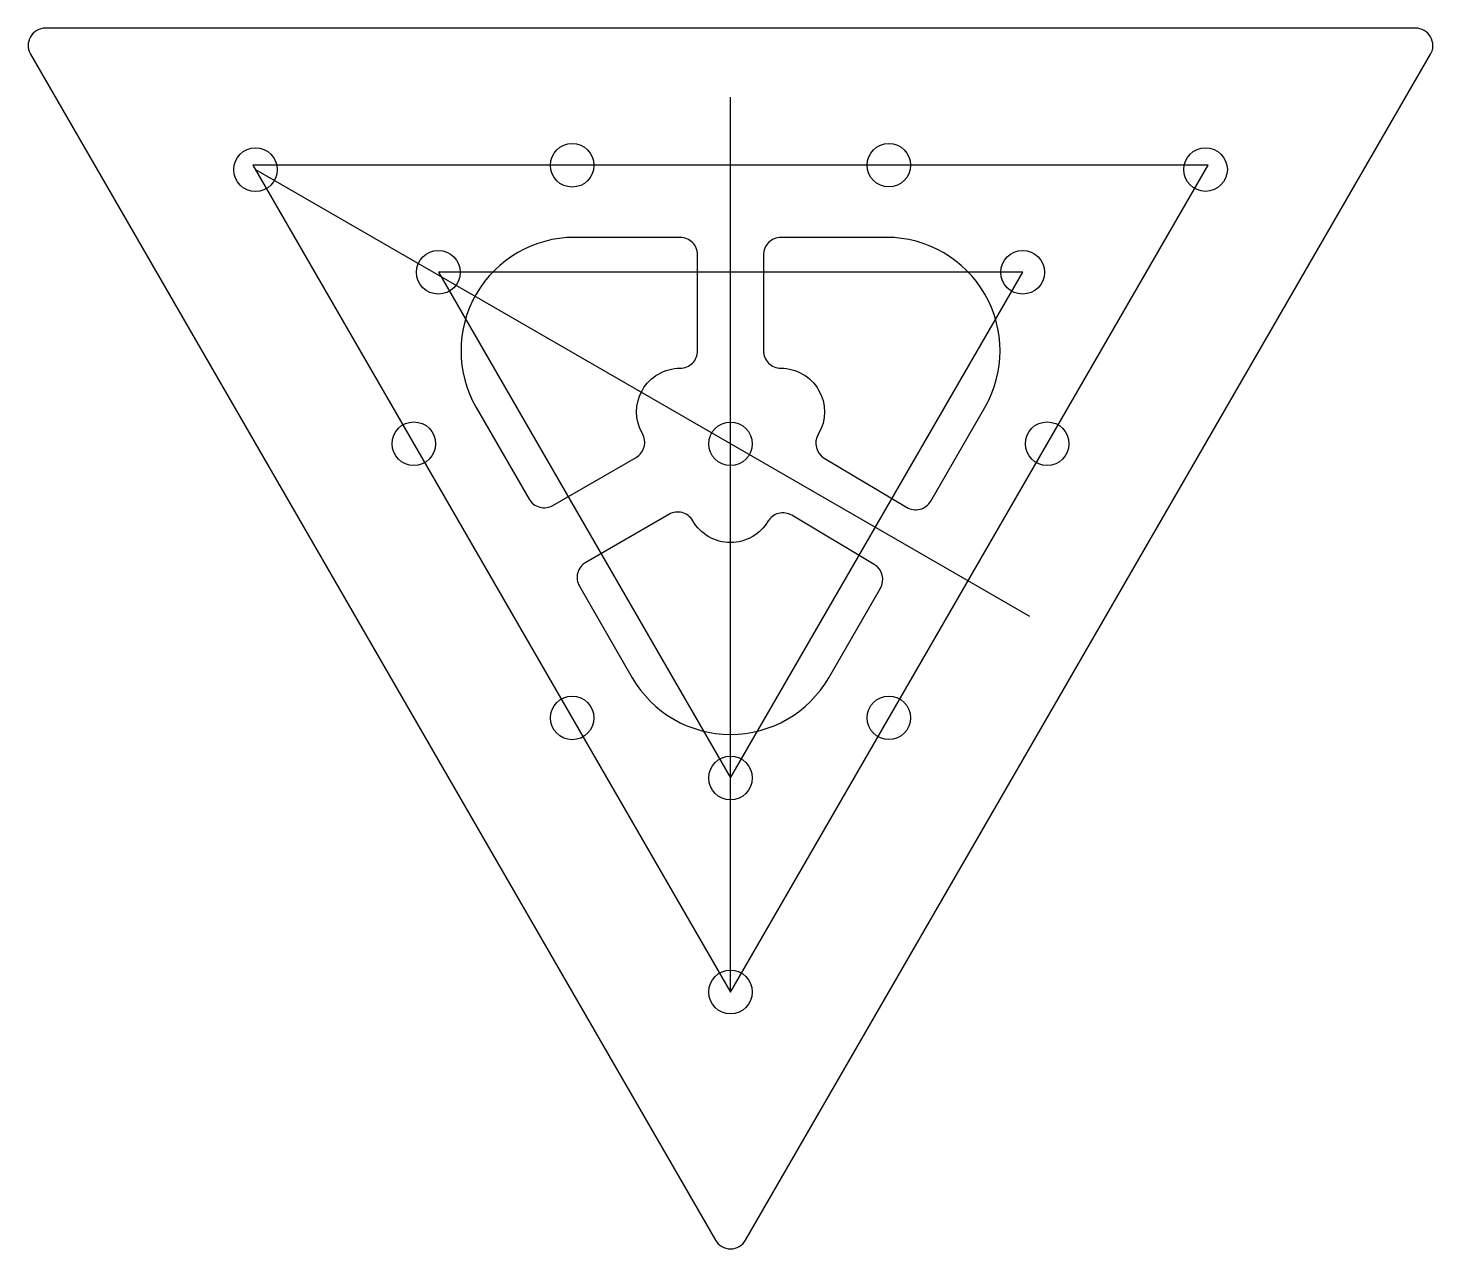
# Model space of a CAD drawing. Header units: millimetres. Extents: x 109 to 271, y -93 to 47.
import ezdxf

# ---------------------------------------------------------------- set-up
doc = ezdxf.new("R2010")
doc.units = ezdxf.units.MM
doc.layers.get('0').update_dxf_attribs({"linetype": 'CONTINUOUS'})

msp = doc.modelspace()

# ---------------------------------------------------------------- linework, layer by layer
for p, q in [((190, -63.2), (190, 39.42)), ((135.55, 31.1), (224.27, -20.12))]:
    msp.add_line(p, q)
for points in [[(270.25, 44.33, 0.57735), (268.51, 47.33), (111.48, 47.33, 0.57735), (109.75, 44.33), (188.27, -91.66, 0.57735), (191.73, -91.66)], [(184.23, 8.33, 0.414214), (186.23, 10.33), (186.23, 21.33, 0.414214), (184.23, 23.33), (172.1, 23.33, 0.57735), (160.85, 3.83), (166.91, -6.67, 0.414214), (169.64, -7.4), (179.17, -1.9, 0.414214), (179.9, 0.83, -0.57735)], [(200.05, 0.74, 0.4098), (200.75, -1.98), (210.19, -7.62, 0.418641), (212.95, -6.9), (219.15, 3.83, 0.57735), (207.89, 23.33), (195.77, 23.33, 0.414214), (193.77, 21.33), (193.77, 10.33, 0.414214), (195.77, 8.33, -0.57735), (200.1, 0.83)], [(185.67, -9.16, 0.414214), (182.94, -8.43), (173.41, -13.93, 0.414214), (172.68, -16.66), (178.74, -27.16, 0.57735), (201.26, -27.16), (207.18, -16.9, 0.4098), (206.48, -14.18), (197.03, -8.54, 0.418641), (194.28, -9.25), (194.33, -9.16, -0.57735)]]:
    msp.add_lwpolyline(points, format="xyb", close=True)
for points in [[(135.25, 31.6), (190, -63.2), (244.74, 31.61)], [(190, -38.66), (223.49, 19.33), (156.51, 19.33)]]:
    msp.add_lwpolyline(points, close=True)
for centre in [(171.85, 31.6), (208.15, 31.61), (135.55, 31.1), (244.45, 31.11), (156.51, 19.33), (223.49, 19.33), (153.7, -0.33), (190, -0.34), (226.3, -0.33), (171.85, -31.77), (208.15, -31.76), (190, -38.66), (190, -63.2)]:
    msp.add_circle(centre, 2.5)

doc.saveas('drawing.dxf')
